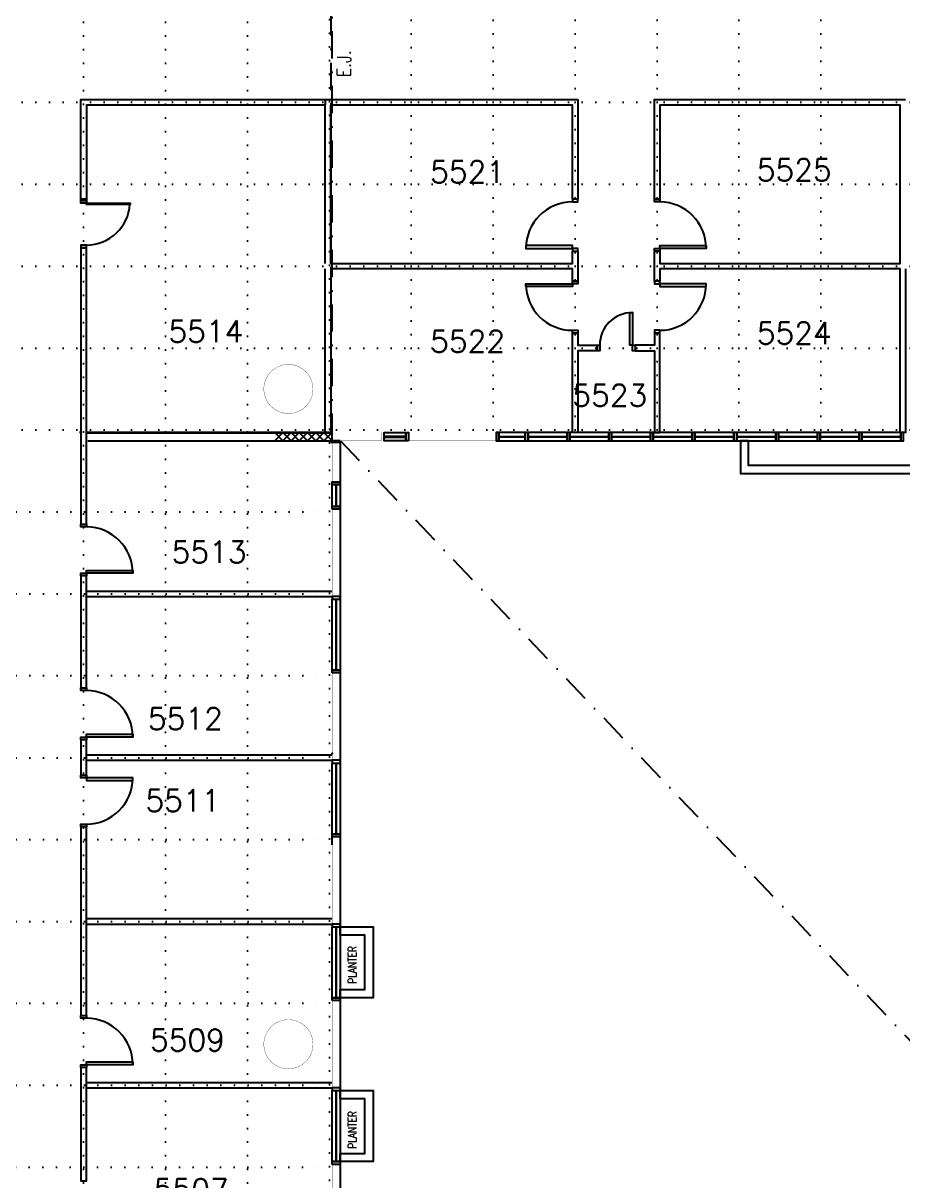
# Model space of a CAD drawing. Extents: x -68523 to 336700, y -113452 to 119396.
# Drawn here: x 121143 to 137250, y 4298 to 25500 of the extents above; entities that cross this region are included whole.
import ezdxf

# ---------------------------------------------------------------- set-up
doc = ezdxf.new("R2010")
doc.units = 0
doc.header["$LTSCALE"] = 1000
doc.header["$MEASUREMENT"] = 0
doc.linetypes.add('S3144a$0$DASHDOT', pattern=[1, 0.5, -0.25, 0, -0.25])
doc.linetypes.add('S3144a$0$DOT', pattern=[0.25, 0, -0.25])
for name, color, linetype in [('S3144a$0$11', 14, 'CONTINUOUS'), ('S3144a$0$17', 14, 'CONTINUOUS'), ('S3144a$0$20', 7, 'CONTINUOUS'), ('S3144a$0$22', 7, 'CONTINUOUS'), ('S3144a$0$23', 7, 'CONTINUOUS'), ('S3144a$0$30', 1, 'CONTINUOUS'), ('S3144a$0$4', 7, 'CONTINUOUS'), ('S3144a$0$48', 2, 'CONTINUOUS'), ('S3144a$0$6', 7, 'CONTINUOUS'), ('S3144a$0$7', 7, 'CONTINUOUS'), ('S3144a$0$GA', 253, 'CONTINUOUS'), ('S3144a$0$ROOM-NO', 4, 'CONTINUOUS')]:
    doc.layers.add(name, color=color, linetype=linetype)
doc.styles.add('S3144a$0$STANDARD', font='SIMPLEX')

msp = doc.modelspace()

# ---------------------------------------------------------------- linework, layer by layer
at = {"layer": 'S3144a$0$11', "color": 14, "linetype": 'Continuous'}
for points in [[(142100.1, 17400.1), (134425.1, 17400.1), (134425.1, 17850.1), (134275.1, 17850.1), (134275.1, 17250.1), (142100.1, 17250.1), (142100.1, 17400.1)], [(126950, 8949.9), (127550, 8949.9), (127550, 7649.9), (126950, 7649.9), (126950, 7799.9), (127400, 7799.9), (127400, 8799.9), (126950, 8799.9), (126950, 8949.9)], [(126950, 5949.9), (127550, 5949.9), (127550, 4649.9), (126950, 4649.9), (126950, 4799.9), (127400, 4799.9), (127400, 5799.9), (126950, 5799.9), (126950, 5949.9)]]:
    msp.add_lwpolyline(points, dxfattribs=at)
at = {"layer": 'S3144a$0$17', "color": 14, "linetype": 'Continuous'}
for p, q in [((126775, 23730.1), (126775, 24000.1)), ((127433.1, 24100.1), (131300, 24100))]:
    msp.add_line(p, q, dxfattribs=at)
for points in [[(126675, 23671.6), (126675, 24000.1), (122300, 24000.2), (122300, 22275.2), (122200, 22275.2), (122200, 24000.2), (122200, 24100.2), (127433.1, 24100.1)], [(127237, 24000.1), (126775, 24000.1), (126775, 23730.1)], [(131300, 24100.2), (131300, 22275.2), (131200, 22275.2), (131200, 24000.2), (127237, 24000.1)], [(137300, 21000.1), (137300, 18000.1), (137200, 18000.1), (137200, 21000.1), (132800, 21000.2), (132800, 20775.2), (132700, 20775.2), (132700, 21325.2), (132800, 21325.2), (132800, 21100.2), (137200, 21100.1), (137200, 24000.1), (132800, 24000.2), (132800, 22275.2), (132700, 22275.2), (132700, 24000.2), (132700, 24100.2), (137200, 24100.1), (137300, 24100.1)], [(126775, 23730.1), (126775, 21100.1), (131200, 21100.2), (131200, 21325.2), (131300, 21325.2), (131300, 20775.2), (131200, 20775.2), (131200, 21000.2), (126775, 21000.1), (126774.5, 18000.1), (126674.5, 18000.1), (126675, 21000.1)], [(126675, 21100.1), (126675, 23671.6)], [(126775, 21100.1), (126775, 22500.1), (126775, 22600.1), (126775, 23730.1)]]:
    msp.add_lwpolyline(points, dxfattribs=at)
for points in [[(131200, 19825.2), (131300, 19825.2), (131300, 19600.2), (131650.4, 19600), (131650.4, 19500), (131300, 19500.2), (131300, 18000.1), (131200, 18000.1)], [(132800, 19825.2), (132700, 19825.2), (132700, 19600.2), (132349.6, 19600), (132349.6, 19500), (132700, 19500.2), (132700, 18000.1), (132800, 18000.1)]]:
    msp.add_lwpolyline(points, close=True, dxfattribs=at)
at = {"layer": 'S3144a$0$20', "color": 14, "linetype": 'Continuous'}
for p, q in [((122199.8, 22250.2), (122299.8, 22250.2)), ((122299.8, 21386.7), (122199.8, 21386.7)), ((122199.8, 18000.1), (122175, 18000.1)), ((122299.6, 17999.9), (126800, 17999.9)), ((126799.5, 18000.1), (122299.8, 18000.1)), ((122299.8, 17999.9), (126800.1, 17999.9)), ((122325, 17850.1), (126799.5, 17850.1)), ((126799.5, 17850.1), (126799.5, 18000.1)), ((122299.6, 15099.9), (126800, 15099.9)), ((122299.6, 14999.9), (126800, 14999.9)), ((122299.6, 12099.9), (126800, 12099.9)), ((122299.6, 11999.9), (126800, 11999.9)), ((126799.5, 10450.1), (126799.5, 10600.1)), ((122299.6, 9099.9), (126800, 9099.9)), ((122299.6, 8999.9), (126800, 8999.9)), ((122299.8, 9099.9), (126800, 9099.9)), ((122299.8, 8999.9), (122299.8, 9099.9)), ((122299.8, 8999.9), (126800, 8999.9)), ((122299.8, 6099.9), (126799.7, 6099.9)), ((122299.8, 5999.9), (122299.8, 6099.9)), ((122299.8, 5999.9), (126800, 5999.9))]:
    msp.add_line(p, q, dxfattribs=at)
at = {"layer": 'S3144a$0$20', "color": 14, "linetype": 'S3144a$0$DASHDOT'}
msp.add_line((161050.1, -18049.9), (126952.6, 17850.1), dxfattribs=at)
at = {"layer": 'S3144a$0$20', "color": 14, "linetype": 'Continuous'}
for points in [[(126675, 24100.1), (126675, 24000.1), (122299.8, 24000.2), (122299.8, 22250.2), (122199.8, 22250.2), (122200, 24000.2), (122199.8, 24100.2), (126675, 24100.1)], [(122299.8, 21386.7), (122199.8, 21386.7)], [(122299.8, 10779.4), (122199.8, 10779.4), (122199.8, 7325.4), (122299.8, 7325.4), (122299.8, 10779.4)], [(122299.8, 6375.4), (122199.8, 6375.4), (122199.8, 4297.8), (122299.8, 4297.8), (122299.8, 6375.4)]]:
    msp.add_lwpolyline(points, dxfattribs=at)
for points in [[(122199.8, 22250.2), (122299.8, 22250.2), (122299.8, 22200.2), (122199.8, 22200.2)], [(122299.8, 22200.2), (123099.8, 22200.2), (123099.8, 22180.2), (122299.8, 22180.2)], [(122199.8, 21386.7), (122299.8, 21386.7), (122299.8, 21436.7), (122199.8, 21436.7)], [(122299.8, 21386.7), (122199.8, 21386.7), (122199.8, 16325.4), (122299.8, 16325.4)], [(122299.8, 16325.4), (122299.8, 16275.4), (122199.8, 16275.4), (122199.8, 16325.4)], [(122299.8, 15425.4), (122299.8, 15375.4), (122199.8, 15375.4), (122199.8, 15425.4)], [(122299.8, 15375.4), (122199.8, 15375.4), (122199.8, 13325.4), (122299.8, 13325.4)], [(122299.8, 15425.4), (122299.8, 15475.4), (123149.8, 15475.4), (123149.8, 15425.4)], [(122299.8, 13325.4), (122299.8, 13275.4), (122199.8, 13275.4), (122199.8, 13325.4)], [(122299.8, 12425.4), (122299.8, 12375.4), (122199.8, 12375.4), (122199.8, 12425.4)], [(122299.8, 12375.4), (122199.8, 12375.4), (122199.8, 11729.4), (122299.8, 11729.4)], [(122299.8, 12425.4), (122299.8, 12475.4), (123149.8, 12475.4), (123149.8, 12425.4)], [(122299.8, 11729.4), (122299.8, 11679.4), (122199.8, 11679.4), (122199.8, 11729.4)], [(122299.8, 11679.4), (122299.8, 11629.4), (123149.8, 11629.4), (123149.8, 11679.4)], [(122299.8, 10829.4), (122299.8, 10779.4), (122199.8, 10779.4), (122199.8, 10829.4)], [(122299.8, 7325.4), (122299.8, 7275.4), (122199.8, 7275.4), (122199.8, 7325.4)], [(122299.8, 6425.4), (122299.8, 6375.4), (122199.8, 6375.4), (122199.8, 6425.4)], [(122299.8, 6425.4), (122299.8, 6475.4), (123149.8, 6475.4), (123149.8, 6425.4)]]:
    msp.add_lwpolyline(points, close=True, dxfattribs=at)
at = {"layer": 'S3144a$0$20', "color": 3, "linetype": 'Continuous', "const_width": 5}
for points in [[(126800.1, 18000.1), (126800.2, 17099.9), (126950.2, 17099.9), (126950.1, 17850.1), (127700.2, 17850.1), (127700.2, 18000.1)], [(129800.2, 17850.1), (128200.2, 17850.1), (128200.2, 18000.1), (129800.2, 18000.1)], [(126950, 14999.9), (126950, 16599.9), (126800, 16599.9), (126800, 14999.9)], [(126950, 11999.9), (126950, 13599.9), (126800, 13599.9), (126800, 11999.9)], [(126950, 8999.9), (126950, 10599.9), (126800, 10599.9), (126800, 8999.9)], [(126950, 5999.9), (126950, 7599.9), (126800, 7599.9), (126800, 5999.9)], [(126950, 2999.9), (126950, 4599.9), (126800, 4599.9), (126800, 2999.9)]]:
    msp.add_lwpolyline(points, close=True, dxfattribs=at)
at = {"layer": 'S3144a$0$20', "color": 14, "linetype": 'Continuous'}
for centre, radius, start, end in [((122299.8, 22236.7), 800, 270, 356.41668), ((122299.5, 15425.1), 850.3, 0.00861, 89.97533), ((122299.5, 12425.1), 850.3, 0.00861, 89.97533), ((122299.5, 11679.7), 850.3, 270.02467, 359.99139), ((122299.6, 6425.1), 850.3, 0.00861, 89.98338)]:
    msp.add_arc(centre, radius, start, end, dxfattribs=at)
at = {"layer": 'S3144a$0$20', "color": 8, "linetype": 'Continuous'}
msp.add_point((126800, 12125), dxfattribs=at)
at = {"layer": 'S3144a$0$22', "color": 14, "linetype": 'Continuous'}
for points in [[(126799.5, 17850.1), (126649.5, 18000.1), (126499.5, 17850.1), (126349.5, 18000.1), (126199.5, 17850.1), (126049.5, 18000.1), (125899.5, 17850.1), (125749.5, 18000.1)], [(126799.5, 18000.1), (126649.5, 17850.1), (126499.5, 18000.1), (126349.5, 17850.1), (126199.5, 18000.1), (126049.5, 17850.1), (125899.5, 18000.1), (125749.5, 17850.1)]]:
    msp.add_lwpolyline(points, dxfattribs=at)
at = {"layer": 'S3144a$0$23', "color": 10, "linetype": 'Continuous'}
for points in [[(128150.1, 17930.1), (127750.2, 17930.1), (127750.2, 18000.1), (128150.1, 18000.1)], [(128150.1, 17850.1), (127750.2, 17850.1), (127750.2, 17920.1), (128150.1, 17920.1)], [(128200.2, 17850.1), (128150.2, 17850.1), (128150.2, 18000.1), (128200.2, 18000.1)], [(129850.8, 18000.1), (129800.8, 18000.1), (129800.8, 17850.1), (129850.8, 17850.1)], [(130336.9, 18000.1), (129850.8, 18000.1), (129850.8, 17930.1), (130336.9, 17930.1)], [(130336.9, 17920.1), (129850.8, 17920.1), (129850.8, 17850.1), (130336.9, 17850.1)], [(130386.9, 18000.1), (130336.9, 18000.1), (130336.9, 17850.1), (130386.9, 17850.1)], [(131101, 18000.1), (130386.9, 18000.1), (130386.9, 17930.1), (131101, 17930.1)], [(131101, 17920.1), (130386.9, 17920.1), (130386.9, 17850.1), (131101, 17850.1)], [(131151, 18000.1), (131101, 18000.1), (131101, 17850.1), (131151, 17850.1)], [(131865.1, 18000.1), (131151, 18000.1), (131151, 17930.1), (131865.1, 17930.1)], [(131865.1, 17920.1), (131151, 17920.1), (131151, 17850.1), (131865.1, 17850.1)], [(131915.1, 18000.1), (131865.1, 18000.1), (131865.1, 17850.1), (131915.1, 17850.1)], [(132629.2, 18000.1), (131915.1, 18000.1), (131915.1, 17930.1), (132629.2, 17930.1)], [(132629.2, 17920.1), (131915.1, 17920.1), (131915.1, 17850.1), (132629.2, 17850.1)], [(132679.2, 18000.1), (132629.2, 18000.1), (132629.2, 17850.1), (132679.2, 17850.1)], [(133393.3, 18000.1), (132679.2, 18000.1), (132679.2, 17930.1), (133393.3, 17930.1)], [(133393.3, 17920.1), (132679.2, 17920.1), (132679.2, 17850.1), (133393.3, 17850.1)], [(133443.3, 18000.1), (133393.3, 18000.1), (133393.3, 17850.1), (133443.3, 17850.1)], [(134157.4, 18000.1), (133443.3, 18000.1), (133443.3, 17930.1), (134157.4, 17930.1)], [(134157.4, 17920.1), (133443.3, 17920.1), (133443.3, 17850.1), (134157.4, 17850.1)], [(134207.4, 18000.1), (134157.4, 18000.1), (134157.4, 17850.1), (134207.4, 17850.1)], [(134921.5, 18000.1), (134207.4, 18000.1), (134207.4, 17930.1), (134921.5, 17930.1)], [(134921.5, 17920.1), (134207.4, 17920.1), (134207.4, 17850.1), (134921.5, 17850.1)], [(134971.5, 18000.1), (134921.5, 18000.1), (134921.5, 17850.1), (134971.5, 17850.1)], [(135685.6, 18000.1), (134971.5, 18000.1), (134971.5, 17930.1), (135685.6, 17930.1)], [(135685.6, 17920.1), (134971.5, 17920.1), (134971.5, 17850.1), (135685.6, 17850.1)], [(135735.6, 18000.1), (135685.6, 18000.1), (135685.6, 17850.1), (135735.6, 17850.1)], [(136449.7, 18000.1), (135735.6, 18000.1), (135735.6, 17930.1), (136449.7, 17930.1)], [(136449.7, 17920.1), (135735.6, 17920.1), (135735.6, 17850.1), (136449.7, 17850.1)], [(136499.7, 18000.1), (136449.7, 18000.1), (136449.7, 17850.1), (136499.7, 17850.1)], [(137213.8, 18000.1), (136499.7, 18000.1), (136499.7, 17930.1), (137213.8, 17930.1)], [(137213.8, 17920.1), (136499.7, 17920.1), (136499.7, 17850.1), (137213.8, 17850.1)], [(137263.8, 18000.1), (137213.8, 18000.1), (137213.8, 17850.1), (137263.8, 17850.1)], [(126800, 16649.9), (126800, 17049.9), (126870, 17049.9), (126870, 16649.9)], [(126800.2, 17049.9), (126800.2, 17099.9), (126950.2, 17099.9), (126950.2, 17049.9)], [(126880, 16649.9), (126880, 17049.9), (126950, 17049.9), (126950, 16649.9)], [(126800, 16599.9), (126800, 16649.9), (126950, 16649.9), (126950, 16599.9)], [(126800, 14999.9), (126800, 14949.9), (126950, 14949.9), (126950, 14999.9)], [(126800, 13649.9), (126800, 14949.9), (126870, 14949.9), (126870, 13649.9)], [(126880, 13649.9), (126880, 14949.9), (126950, 14949.9), (126950, 13649.9)], [(126800, 13599.9), (126800, 13649.9), (126950, 13649.9), (126950, 13599.9)], [(126800, 11999.9), (126800, 11949.9), (126950, 11949.9), (126950, 11999.9)], [(126800, 11999.9), (126800, 11949.9), (126950, 11949.9), (126950, 11999.9)], [(126800, 10649.9), (126800, 11949.9), (126870, 11949.9), (126870, 10649.9)], [(126880, 10649.9), (126880, 11949.9), (126950, 11949.9), (126950, 10649.9)], [(126800, 10599.9), (126800, 10649.9), (126950, 10649.9), (126950, 10599.9)], [(126800, 8999.9), (126800, 8949.9), (126950, 8949.9), (126950, 8999.9)], [(126800, 7649.9), (126800, 8949.9), (126870, 8949.9), (126870, 7649.9)], [(126880, 7649.9), (126880, 8949.9), (126950, 8949.9), (126950, 7649.9)], [(126800, 7599.9), (126800, 7649.9), (126950, 7649.9), (126950, 7599.9)], [(126800, 5999.9), (126800, 5949.9), (126950, 5949.9), (126950, 5999.9)], [(126800, 4649.9), (126800, 5949.9), (126870, 5949.9), (126870, 4649.9)], [(126880, 4649.9), (126880, 5949.9), (126950, 5949.9), (126950, 4649.9)], [(126800, 4599.9), (126800, 4649.9), (126950, 4649.9), (126950, 4599.9)]]:
    msp.add_lwpolyline(points, close=True, dxfattribs=at)
at = {"layer": 'S3144a$0$30', "color": 7, "linetype": 'Continuous'}
for points in [[(131200, 22275.2), (131200, 22225.2), (131300, 22225.2), (131300, 22275.2)], [(132800, 22275.2), (132800, 22225.2), (132700, 22225.2), (132700, 22275.2)], [(131200, 21375.2), (131200, 21425.2), (130350, 21425.2), (130350, 21375.2)], [(132800, 21375.2), (132800, 21425.2), (133650, 21425.2), (133650, 21375.2)], [(131200, 21375.2), (131200, 21325.2), (131300, 21325.2), (131300, 21375.2)], [(132800, 21375.2), (132800, 21325.2), (132700, 21325.2), (132700, 21375.2)], [(131200, 20725.2), (131200, 20675.2), (130350, 20675.2), (130350, 20725.2)], [(131200, 20725.2), (131200, 20775.2), (131300, 20775.2), (131300, 20725.2)], [(132800, 20725.2), (132800, 20775.2), (132700, 20775.2), (132700, 20725.2)], [(132800, 20725.2), (132800, 20675.2), (133650, 20675.2), (133650, 20725.2)], [(132299.6, 19600), (132249.6, 19600), (132249.6, 20200), (132299.6, 20200), (132299.6, 19600), (132349.6, 19600), (132349.6, 19500), (132299.6, 19500)], [(131200, 19825.2), (131200, 19875.2), (131300, 19875.2), (131300, 19825.2)], [(132800, 19825.2), (132800, 19875.2), (132700, 19875.2), (132700, 19825.2)], [(131650.4, 19600), (131700.4, 19600), (131700.4, 19500), (131650.4, 19500)]]:
    msp.add_lwpolyline(points, close=True, dxfattribs=at)
for centre, radius, start, end in [((131200, 21375.2), 850, 90, 180), ((132800, 21375.2), 850, 0, 90), ((131200, 20725.2), 850, 180, 270), ((132800, 20725.2), 850, 270, 0), ((132299.6, 19600), 600, 90, 180)]:
    msp.add_arc(centre, radius, start, end, dxfattribs=at)
at = {"layer": 'S3144a$0$4', "linetype": 'S3144a$0$DOT'}
for p, q in [((122250, -18250), (122250, 31550)), ((122250, -18250), (122250, 31550)), ((123750, -18250), (123750, 31550)), ((123750, -18250), (123750, 31550)), ((125250, -18250), (125250, 31550)), ((125250, -18250), (125250, 31550)), ((126750, -17950), (126750, 31550)), ((126750, -17950), (126750, 31550)), ((128250, 18050), (128250, 31550)), ((128250, 18050), (128250, 31550)), ((129750, 18050), (129750, 31550)), ((129750, 18050), (129750, 31550)), ((131250, 18050), (131250, 31550)), ((131250, 18050), (131250, 31550)), ((132750, 18050), (132750, 31550)), ((132750, 18050), (132750, 31550)), ((134250, 18050), (134250, 31550)), ((134250, 18050), (134250, 31550)), ((135750, 18050), (135750, 31550)), ((135750, 18050), (135750, 31550)), ((54600, 24050), (160950, 24050)), ((54600, 24050), (160950, 24050)), ((54600, 22550), (160950, 22550)), ((54600, 22550), (160950, 22550)), ((54600, 21050), (160950, 21050)), ((54600, 21050), (160950, 21050)), ((54600, 19550), (160950, 19550)), ((54600, 19550), (160950, 19550)), ((54600, 18050), (160950, 18050)), ((54600, 18050), (160950, 18050)), ((89250, 16550), (126750, 16550)), ((89250, 16550), (126750, 16550)), ((89250, 15050), (126750, 15050)), ((89250, 15050), (126750, 15050)), ((89250, 13550), (126750, 13550)), ((89250, 13550), (126750, 13550)), ((89250, 12047.5), (126750, 12047.5)), ((89250, 12047.5), (126750, 12047.5)), ((89250, 10550), (126750, 10550)), ((89250, 10550), (126750, 10550)), ((89250, 9050), (126750, 9050)), ((89250, 9050), (126750, 9050)), ((89250, 7550), (126750, 7550)), ((89250, 7550), (126750, 7550)), ((89250, 6050), (126750, 6050)), ((89250, 6050), (126750, 6050)), ((113250, 4550), (126750, 4550)), ((113250, 4550), (126750, 4550))]:
    msp.add_line(p, q, dxfattribs=at)
at = {"layer": 'S3144a$0$6', "color": 3, "linetype": 'Continuous', "const_width": 5}
for points in [[(126450, 18800, 1), (125550, 18800, 1)], [(126450, 6800, 1), (125550, 6800, 1)]]:
    msp.add_lwpolyline(points, format="xyb", close=True, dxfattribs=at)
at = {"layer": 'S3144a$0$7', "color": 1, "linetype": 'S3144a$0$DASHDOT'}
msp.add_lwpolyline([(126775, 17825), (126950.1, 17825), (126950.1, 17850), (126800, 17850), (126800, 31750.1), (126950, 31750.1), (126949.9, 31775.1), (126800, 31775.1), (126775, 31775.1)], close=True, dxfattribs=at)
at = {"layer": 'S3144a$0$GA'}
msp.add_lwpolyline([(126950.1, 17850.1), (126949.9, -17324.9), (126432.3, -17324.9)], dxfattribs=at)

# ---------------------------------------------------------------- texts
at = {"layer": 'S3144a$0$48', "color": 2, "linetype": 'Continuous', "style": 'S3144a$0$STANDARD', "width": 0.8}
for p in [(127246.1, 7909.4), (127246.1, 4887.5)]:
    msp.add_text('PLANTER', height=150, rotation=90, dxfattribs=at).set_placement(p)
at = {"layer": 'S3144a$0$7', "color": 2, "linetype": 'Continuous', "style": 'S3144a$0$STANDARD', "width": 0.84}
msp.add_text('E.J.', height=250, rotation=90, dxfattribs=at).set_placement((127140.9, 24508.8))
at = {"layer": 'S3144a$0$ROOM-NO', "style": 'S3144a$0$STANDARD'}
for s, p in [('5521', (128595.6, 22576.5)), ('5525', (134576.1, 22613)), ('5514', (123803.4, 19654.6)), ('5524', (134576.1, 19623.2)), ('5522', (128595.6, 19472.2)), ('5523', (131198.6, 18482.4)), ('5513', (123861.6, 15615.1)), ('5512', (123427, 12561)), ('5511', (123381.8, 11063.8)), ('5509', (123464.9, 6675.1)), ('5507', (123535.6, 3937.7))]:
    msp.add_text(s, height=400, dxfattribs=at).set_placement(p)

doc.saveas('drawing.dxf')
